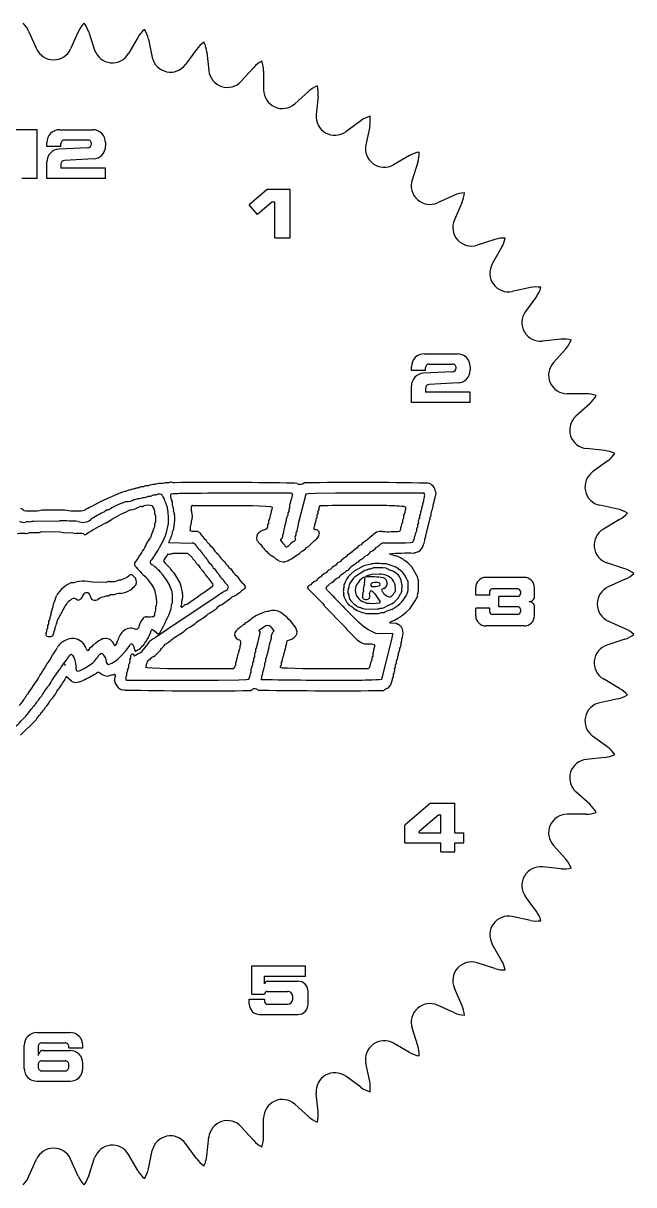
# Model space of a CAD drawing. Extents: x -4.93 to 4.93, y -4.93 to 4.93.
# Drawn here: x -0.26 to 4.93, y -4.93 to 4.93 of the extents above; entities that cross this region are included whole.
import ezdxf

# ---------------------------------------------------------------- set-up
doc = ezdxf.new("R2010")
doc.units = 0
doc.linetypes.add('SOLID', pattern=[0])
for name, color, linetype in [('1', 1, 'SOLID'), ('3', 1, 'SOLID'), ('4', 1, 'SOLID')]:
    doc.layers.add(name, color=color, linetype=linetype)

msp = doc.modelspace()

# ---------------------------------------------------------------- linework, layer by layer
at = {"layer": '1', "color": 0, "linetype": 'SOLID'}
for p, q in [((0.992543, 1.03798), (0.996711, 1.038258)), ((2.113895, 1.020611), (2.129735, 1.027281)), ((0.403242, 0.87346), (0.570264, 0.947938)), ((0.570264, 0.947938), (0.605975, 0.958777)), ((0.605975, 0.958777), (0.617091, 0.958916)), ((0.617091, 0.958916), (0.623205, 0.960306)), ((0.999907, 0.932515), (0.992403, 0.929875)), ((2.03094, 0.928902), (2.0308, 0.934043)), ((2.142102, 0.932515), (2.077906, 0.680732)), ((2.163223, 0.935572), (2.142102, 0.932515)), ((2.224223, 0.938073), (2.163223, 0.935572)), ((2.395692, 0.941269), (2.224223, 0.938073)), ((3.149374, 0.941269), (2.395692, 0.941269)), ((-0.099629, 0.800093), (0.094766, 0.798564)), ((0.094766, 0.798564), (0.145484, 0.791616)), ((0.317091, 0.824409), (0.403242, 0.87346)), ((0.451598, 0.798286), (0.4327, 0.783001)), ((0.838026, 0.832607), (0.843446, 0.826772)), ((1.181936, 0.835387), (1.691338, 0.835387)), ((1.691338, 0.835387), (1.80389, 0.830523)), ((1.80389, 0.830523), (1.843492, 0.826632)), ((1.843492, 0.826632), (1.856692, 0.821769)), ((1.854608, 0.803149), (1.848077, 0.788142)), ((1.856692, 0.821769), (1.854608, 0.803149)), ((2.97999, 0.826632), (2.994579, 0.821769)), ((0.046827, 0.703103), (-0.167855, 0.701575)), ((0.053914, 0.704909), (0.046827, 0.703103)), ((0.44604, 0.690042), (0.497174, 0.719083)), ((1.020194, 0.784529), (1.027698, 0.763131)), ((1.847938, 0.777582), (1.846548, 0.770078)), ((1.848077, 0.788142), (1.847938, 0.777582)), ((-0.201065, 0.606114), (-0.122001, 0.607503)), ((-0.122001, 0.607503), (-0.101019, 0.614729)), ((-0.101019, 0.614729), (0.052941, 0.613339)), ((0.052941, 0.613339), (0.069755, 0.61056)), ((0.069755, 0.61056), (0.082122, 0.606114)), ((0.082122, 0.606114), (0.164382, 0.604585)), ((0.164382, 0.604585), (0.175637, 0.601667)), ((0.175637, 0.601667), (0.188004, 0.597221)), ((0.960305, 0.608059), (0.974756, 0.668365)), ((1.164289, 0.619314), (1.160259, 0.627652)), ((1.175405, 0.614868), (1.164289, 0.619314)), ((1.216118, 0.614868), (1.175405, 0.614868)), ((2.068457, 0.627652), (2.066234, 0.617925)), ((2.068596, 0.638212), (2.068457, 0.627652)), ((2.076516, 0.657943), (2.068596, 0.638212)), ((2.077906, 0.680732), (2.076516, 0.657943)), ((2.253403, 0.579574), (2.25785, 0.594858)), ((2.25785, 0.594858), (2.258406, 0.599166)), ((0.980037, 0.525799), (0.976563, 0.522325)), ((0.976563, 0.522325), (1.178184, 0.515238)), ((1.759147, 0.507179), (1.774154, 0.483279)), ((2.165863, 0.489393), (2.217553, 0.539555)), ((2.217553, 0.539555), (2.233811, 0.54956)), ((2.233811, 0.54956), (2.245483, 0.564428)), ((2.245483, 0.564428), (2.253403, 0.579574)), ((2.802268, 0.517878), (2.9893, 0.517878)), ((2.9893, 0.517878), (3.032514, 0.522047)), ((3.032514, 0.522047), (3.048632, 0.525243)), ((3.048632, 0.525243), (3.055441, 0.529412)), ((1.169986, 0.404493), (1.1415, 0.427837)), ((2.150022, 0.480083), (2.165863, 0.489393)), ((2.624409, 0.316952), (2.553959, 0.279018)), ((2.671236, 0.295137), (2.678878, 0.297221)), ((2.678878, 0.297221), (2.680962, 0.29736)), ((2.708475, 0.304863), (2.716673, 0.306253)), ((3.041823, 0.317369), (3.089207, 0.234136)), ((1.021306, 0.265123), (1.071468, 0.179389)), ((2.508522, 0.237332), (2.503519, 0.23094)), ((2.527419, 0.25623), (2.508522, 0.237332)), ((2.553959, 0.279018), (2.527419, 0.25623)), ((2.564241, 0.23497), (2.644417, 0.286105)), ((2.625103, 0.218295), (2.621491, 0.218018)), ((2.645946, 0.221769), (2.64414, 0.225799)), ((2.644417, 0.286105), (2.662481, 0.290829)), ((2.662481, 0.290829), (2.671236, 0.295137)), ((2.685687, 0.244836), (2.681379, 0.244419)), ((2.703056, 0.251089), (2.685687, 0.244836)), ((2.769614, 0.253312), (2.703056, 0.251089)), ((2.889253, 0.194534), (2.87897, 0.208291)), ((3.089207, 0.234136), (3.092958, 0.216767)), ((3.092958, 0.216767), (3.100462, 0.198564)), ((0.33057, 0.184252), (0.289718, 0.1912)), ((0.443816, 0.182724), (0.33057, 0.184252)), ((1.071468, 0.179389), (1.078416, 0.162575)), ((1.267253, 0.092126), (1.346456, 0.147291)), ((1.346456, 0.147291), (1.355071, 0.160769)), ((1.355071, 0.160769), (1.353682, 0.172302)), ((2.15572, 0.137008), (2.286891, 0.004169)), ((2.32288, 0.121167), (2.315376, 0.131589)), ((2.705696, 0.109078), (2.694024, 0.110607)), ((2.903982, 0.165216), (2.889253, 0.194534)), ((2.906344, 0.119222), (2.903982, 0.165216)), ((2.95734, 0.106438), (2.948447, 0.084345)), ((2.959286, 0.165076), (2.95734, 0.106438)), ((0.108384, -0.004724), (0.116304, 0.009032)), ((0.306531, 0.073784), (0.320704, 0.042103)), ((0.320704, 0.042103), (0.332515, 0.0346)), ((0.868874, 0.076285), (0.868874, 0.06767)), ((0.868874, 0.06767), (0.868874, 0.064058)), ((1.399536, 0.072117), (1.038953, -0.169384)), ((1.128856, -0.003196), (1.230291, 0.065447)), ((1.230291, 0.065447), (1.25044, 0.083233)), ((1.25044, 0.083233), (1.267253, 0.092126)), ((1.402454, 0.073784), (1.399536, 0.072117)), ((1.427605, -0.006531), (1.498332, 0.043076)), ((2.286891, 0.004169), (2.299675, -0.011394)), ((2.628577, 0.045994), (2.624409, 0.054331)), ((2.683046, 0.048078), (2.673181, 0.041964)), ((0.030987, -0.141732), (0.09685, -0.019592)), ((0.09685, -0.019592), (0.108384, -0.004724)), ((1.081751, -0.021677), (1.086475, -0.027374)), ((1.086475, -0.027374), (1.092589, -0.027096)), ((1.777628, -0.076285), (1.742334, -0.088791)), ((2.299675, -0.011394), (2.303427, -0.019592)), ((2.303427, -0.019592), (2.469337, -0.187031)), ((2.642055, -0.045021), (2.629411, -0.042242)), ((2.754608, -0.046549), (2.642055, -0.045021)), ((2.668735, -0.081843), (2.761833, -0.080454)), ((2.761833, -0.080454), (2.78615, -0.073228)), ((2.78615, -0.073228), (2.802268, -0.073089)), ((2.799628, -0.035572), (2.79004, -0.037656)), ((2.842287, -0.011672), (2.799628, -0.035572)), ((2.802268, -0.073089), (2.810466, -0.0717)), ((0.01334, -0.200509), (0.014729, -0.192867)), ((0.014729, -0.192867), (0.015563, -0.190782)), ((1.748865, -0.220519), (1.804724, -0.183279)), ((1.804724, -0.183279), (1.817091, -0.178832)), ((1.817091, -0.178832), (1.828207, -0.182029)), ((2.057341, -0.202732), (2.036359, -0.170634)), ((2.469337, -0.187031), (2.484899, -0.205373)), ((2.632745, -0.18981), (2.595228, -0.156183)), ((2.67068, -0.215933), (2.632745, -0.18981)), ((2.857433, -0.153126), (2.853681, -0.156461)), ((2.853681, -0.156461), (2.860907, -0.159101)), ((2.860907, -0.159101), (2.911763, -0.163687)), ((2.911763, -0.163687), (2.926493, -0.170773)), ((-0.015146, -0.274432), (-0.005836, -0.26943)), ((-0.005836, -0.26943), (0.01334, -0.209263)), ((0.01334, -0.209263), (0.01334, -0.200509)), ((0.424363, -0.294442), (0.41672, -0.29597)), ((0.84956, -0.220936), (0.889301, -0.251922)), ((0.889301, -0.251922), (0.895553, -0.251366)), ((0.895553, -0.251366), (0.901389, -0.244696)), ((1.873089, -0.228717), (1.859332, -0.241639)), ((1.873089, -0.227049), (1.873089, -0.228717)), ((2.484899, -0.205373), (2.488651, -0.213571)), ((2.488651, -0.213571), (2.582444, -0.307503)), ((2.737794, -0.249421), (2.67068, -0.215933)), ((2.886891, -0.253867), (2.737794, -0.249421)), ((2.798378, -0.605836), (2.87772, -0.288189)), ((2.87772, -0.288189), (2.883417, -0.257341)), ((2.883417, -0.257341), (2.886891, -0.253867)), ((0.522464, -0.352246), (0.520519, -0.352663)), ((0.61334, -0.398934), (0.620982, -0.385595)), ((0.939323, -0.355164), (0.948911, -0.341269)), ((2.582444, -0.307503), (2.613848, -0.32793)), ((2.613848, -0.32793), (2.629411, -0.335294)), ((2.629411, -0.335294), (2.642611, -0.337656)), ((2.642611, -0.337656), (2.701249, -0.337656)), ((2.701249, -0.337656), (2.720842, -0.342658)), ((2.720842, -0.342658), (2.727651, -0.34641)), ((2.727651, -0.34641), (2.730013, -0.351412)), ((0.293052, -0.396155), (0.291107, -0.39685)), ((0.569152, -0.445901), (0.61334, -0.398934)), ((0.689486, -0.441315), (0.687401, -0.441593)), ((0.693515, -0.401297), (0.697267, -0.403937)), ((0.096156, -0.509402), (0.092682, -0.511486)), ((0.092682, -0.511486), (0.097129, -0.521074)), ((0.099352, -0.512737), (0.096156, -0.509402)), ((0.097129, -0.521074), (0.099352, -0.512737)), ((0.782862, -0.539555), (0.789532, -0.518017)), ((0.797035, -0.543168), (0.782862, -0.539555)), ((0.789532, -0.518017), (0.790921, -0.501621)), ((0.8415, -0.545808), (0.797035, -0.543168)), ((0.968087, -0.549421), (0.8415, -0.545808)), ((1.52779, -0.549421), (0.968087, -0.549421)), ((1.92728, -0.540111), (1.92867, -0.528439)), ((1.942287, -0.543446), (1.92728, -0.540111)), ((1.987308, -0.545947), (1.942287, -0.543446)), ((2.114728, -0.549421), (1.987308, -0.545947)), ((2.674431, -0.549421), (2.114728, -0.549421)), ((0.109078, -0.617508), (0.106299, -0.61723)), ((0.152015, -0.654608), (0.109078, -0.617508)), ((0.267763, -0.63974), (0.264428, -0.64113)), ((0.523298, -0.599861), (0.518712, -0.597221)), ((0.524687, -0.611672), (0.523298, -0.599861)), ((0.617091, -0.64641), (1.397174, -0.64641)), ((1.397174, -0.64641), (1.574617, -0.643214)), ((1.574617, -0.643214), (1.637702, -0.640713)), ((1.637702, -0.640713), (1.659518, -0.637517)), ((1.659518, -0.637517), (1.669383, -0.605836)), ((2.767114, -0.640713), (2.788512, -0.637517)), ((2.788512, -0.637517), (2.798378, -0.605836)), ((0.604724, -0.730477), (0.579713, -0.728253)), ((-0.151876, -0.985317), (-0.28138, -1.113293)), ((-0.142427, -0.968503), (-0.151876, -0.985317))]:
    msp.add_line(p, q, dxfattribs=at)
for centre, radius, start, end in [((0.722849, 0.931613), 0.054696, 85.644784, 122.088935), ((0.761754, 0.927337), 0.068313, 87.795665, 120.577578), ((0.802577, 0.911299), 0.09255, 88.096849, 114.374646), ((0.851977, 0.908499), 0.105962, 85.140033, 115.925235), ((0.911564, 0.890161), 0.133856, 82.377863, 112.21591), ((0.96022, 0.95875), 0.071145, 83.988982, 115.742787), ((0.962324, 1.085922), 0.056671, 275.41268, 302.223751), ((1.037297, 1.123148), 0.094094, 244.447662, 264.399638), ((1.413552, -35.113651), 36.14521, 89.102792, 90.61099), ((1.990978, 0.318204), 0.709031, 83.613554, 90.925418), ((2.094011, 1.06413), 0.047847, 239.665901, 294.555388), ((2.59733, -24.00482), 25.036468, 88.685338, 91.07015), ((3.179664, 0.981673), 0.044102, 37.733004, 100.343771), ((3.188698, 0.959836), 0.055244, 5.106922, 62.106828), ((0.647425, 0.925831), 0.042132, 83.238645, 125.089983), ((0.692704, 0.89382), 0.084139, 89.258582, 118.632777), ((0.685356, 0.950192), 0.063322, 267.323239, 300.854697), ((0.718929, 1.004825), 0.108999, 269.423085, 293.126967), ((0.763824, 0.977625), 0.073069, 268.36692, 299.508904), ((0.79838, 1.092176), 0.178148, 270.461301, 280.394784), ((0.856369, 0.877662), 0.047029, 78.58343, 123.338091), ((0.900174, 0.862096), 0.070657, 85.290867, 119.223066), ((0.907643, 0.915566), 0.01703, 25.090259, 95.621149), ((0.532493, 0.695891), 0.451696, 16.990553, 30.153759), ((1.086471, 0.921688), 0.094423, 175.026015, 213.60359), ((1.126245, -0.496407), 1.434496, 89.157533, 95.052652), ((1.663519, -37.862482), 38.80385, 89.475328, 90.7622), ((2.075089, 0.868662), 0.05997, 148.183799, 173.410238), ((2.013478, 0.91309), 0.027186, 50.418636, 78.601892), ((2.065297, 0.905607), 0.041509, 145.86148, 187.376773), ((3.26002, 0.871863), 0.116207, 157.615266, 179.62414), ((3.114393, 0.924046), 0.038991, 348.269133, 386.213894), ((3.185435, 0.906879), 0.056407, -32.733916, 4.873953), ((3.201389, 0.939833), 0.049123, -34.979632, 30.482424), ((-0.322962, 0.712414), 0.107353, 48.764576, 66.404124), ((-0.185551, 1.833712), 1.042699, 266.335167, 273.417728), ((-0.128303, 0.851704), 0.059042, 274.773155, 299.055362), ((0.188678, 1.30401), 0.514211, 265.181493, 278.439994), ((0.379004, 0.648768), 0.186234, 109.41738, 128.076975), ((0.438654, 0.902692), 0.105205, 277.067433, 292.125087), ((0.7551, 0.380397), 0.507067, 105.385939, 123.088188), ((1.163544, -0.393296), 1.296702, 113.182658, 120.923704), ((0.618313, 0.994335), 0.125064, 271.031622, 300.825355), ((0.593021, 1.101507), 0.308702, 281.218696, 296.153051), ((0.744423, 0.778151), 0.048734, 84.167748, 108.340946), ((0.743739, 0.865575), 0.039348, 278.235324, 304.54148), ((0.801087, 0.709769), 0.128273, 73.263201, 105.852093), ((0.745509, 0.765912), 0.115307, -0.150664, 31.857607), ((1.030688, 0.826445), 0.06623, 178.754947, 207.306104), ((0.27096, 0.716165), 0.705418, 356.114616, 366.503457), ((0.878022, 0.841392), 0.132799, -1.931895, 12.188466), ((0.927502, 0.794855), 0.093266, -6.356493, 26.805772), ((1.209366, 0.811995), 0.041632, 149.217548, 196.41351), ((1.037348, 0.748318), 0.141918, 349.598533, 381.456739), ((1.180672, 0.822724), 0.012725, 84.301873, 123.772809), ((2.043087, 0.790326), 0.045599, 147.713936, 185.896835), ((1.923897, 0.837671), 0.083854, 344.088319, 364.805871), ((1.970386, 0.870858), 0.045373, 324.787926, 365.926651), ((2.302474, 0.772192), 0.057976, 147.563563, 184.152186), ((2.287344, 0.809281), 0.034329, 137.196114, 190.054276), ((2.600392, -11.724381), 12.561543, 89.03669, 91.542942), ((2.806554, -0.885608), 1.721002, 84.216141, 89.832724), ((2.9227, 0.786364), 0.063798, -31.544261, 3.471247), ((2.941956, 0.818609), 0.052718, -32.57409, 3.436099), ((3.171102, 0.774019), 0.053161, 146.59399, 184.551384), ((3.191684, 0.806998), 0.065066, 149.266643, 183.268893), ((3.187157, 0.844646), 0.051588, 147.155077, 184.888713), ((3.331921, 0.749908), 0.126465, 160.276099, 181.690255), ((3.148054, 0.83404), 0.076941, -32.597805, 6.18824), ((3.172464, 0.873131), 0.060507, -30.596151, 3.075808), ((-0.251896, 0.76431), 0.070994, 238.469734, 279.783099), ((-0.221265, 0.646563), 0.051253, 68.802251, 111.24003), ((-0.168916, 0.618907), 0.082674, 89.26491, 114.144103), ((0.078755, -1.316039), 2.021101, 86.313442, 90.704225), ((0.249461, 0.804972), 0.111785, 248.619203, 305.72342), ((0.634742, 0.300908), 0.522719, 112.738235, 127.749389), ((0.76989, 0.723916), 0.100038, -25.398214, 24.64525), ((0.579516, 0.723877), 0.449897, -8.230395, 5.005468), ((1.234426, 0.689549), 0.066363, 150.034643, 187.271971), ((1.764777, 0.70526), 0.065749, -30.551318, 3.086609), ((1.770903, 0.74363), 0.068968, 329.667512, 347.945109), ((1.900663, 0.73797), 0.062923, 149.317935, 187.988017), ((1.922171, 0.69042), 0.050245, 326.282426, 365.757825), ((1.937438, 0.720895), 0.043043, 323.778287, 366.294262), ((2.050758, 0.716738), 0.071093, 150.122084, 172.828566), ((2.042109, 0.756372), 0.053162, 146.594141, 184.551643), ((2.276558, 0.666382), 0.058465, 147.95149, 184.188523), ((2.284294, 0.701738), 0.057455, 147.39162, 184.324048), ((2.294213, 0.736968), 0.058474, 147.954168, 184.185818), ((2.91551, 0.711549), 0.052709, -33.575316, 4.720906), ((2.911336, 0.74934), 0.065836, -30.539432, 3.175642), ((3.173532, 0.695847), 0.074247, 150.24056, 186.531442), ((3.174824, 0.736344), 0.065848, 149.463585, 183.172491), ((3.063756, 0.746225), 0.137095, 335.551966, 347.215071), ((3.240697, 0.720599), 0.043502, 143.984377, 186.218698), ((-0.268527, 0.392622), 0.206719, 81.787837, 101.574796), ((-0.254835, 0.750124), 0.15372, 275.913059, 290.474732), ((0.215874, 0.405159), 0.194073, 78.207821, 98.25654), ((0.268168, 0.607857), 0.017928, 225.195845, 309.509674), ((1.35473, -1.077684), 1.987604, 117.205217, 122.747023), ((1.388089, 0.395878), 0.589479, 155.903712, 163.596756), ((0.795813, 0.672491), 0.065006, -33.571027, 7.529653), ((0.041559, 0.954859), 0.982021, 326.157953, 339.319929), ((0.925526, 0.612998), 0.084672, 328.813766, 359.196916), ((0.959224, 0.64343), 0.059977, 328.184323, 353.407785), ((1.048984, 0.640922), 0.030495, 142.533235, 188.252509), ((1.258332, 0.639766), 0.098818, 155.242308, 187.041438), ((1.218203, 0.578056), 0.036871, 52.644851, 93.240528), ((1.435472, 0.717677), 0.223952, 209.509868, 231.531392), ((1.789355, 0.560547), 0.064302, 136.091656, 196.195743), ((1.849591, 0.459631), 0.180357, 102.905679, 126.216934), ((1.77535, 0.666919), 0.04631, -42.836042, 6.098408), ((1.902815, 0.613752), 0.05262, 327.411074, 365.307846), ((1.894301, 0.65359), 0.070234, 330.137877, 367.312363), ((2.110479, 0.589625), 0.052521, 147.396548, 185.212665), ((2.239264, 0.644214), 0.027604, 139.581681, 196.733381), ((2.225659, 0.652483), 0.020678, 231.650309, 272.183093), ((2.223532, 0.597001), 0.034941, 3.552036, 85.215561), ((3.471287, -0.378262), 1.225843, 126.340126, 131.578837), ((2.783465, 0.497411), 0.118233, 83.432379, 109.04691), ((2.843329, 1.913791), 1.29975, 267.956753, 274.350148), ((2.918076, 0.640192), 0.032717, -43.224022, 8.979295), ((2.893683, 0.678755), 0.065843, -30.538587, 3.17299), ((3.039507, 0.588503), 0.034752, 323.357848, 367.98291), ((3.207564, 0.563013), 0.137038, 155.550609, 167.218522), ((3.135921, 0.624043), 0.053281, 146.618743, 184.641269), ((3.147241, 0.657733), 0.055982, 147.997198, 184.482139), ((3.107195, 0.618844), 0.064524, -31.353838, 3.381246), ((3.128544, 0.651111), 0.051618, -33.462398, 5.278414), ((3.132223, 0.686002), 0.056443, -32.278891, 3.538727), ((0.632933, 0.556211), 0.162822, 319.122192, 344.107744), ((0.292162, 0.872078), 0.61425, 324.068533, 329.71853), ((0.879316, 0.592825), 0.120985, 326.357548, 348.716182), ((1.183261, 0.485685), 0.029986, 20.247672, 99.747803), ((1.316945, 0.549435), 0.118278, 206.823647, 232.037464), ((1.445287, 0.618929), 0.167651, 207.185309, 234.171916), ((1.842345, 0.612998), 0.134608, 211.526478, 231.824663), ((1.938274, 0.544159), 0.009506, 118.949336, 214.889431), ((2.014201, 0.584095), 0.09523, 208.454877, 234.442118), ((1.918741, 0.577813), 0.029408, 300.512833, 374.970828), ((2.01603, 0.531948), 0.062561, 203.87824, 229.283139), ((1.969521, 0.525522), 0.041386, 277.913748, 313.231082), ((2.100719, 0.41124), 0.132875, 117.339932, 140.718149), ((2.026429, 0.556784), 0.030542, 295.740569, 344.16143), ((2.080977, 0.565095), 0.030173, 139.090273, 213.483853), ((2.670249, 0.386167), 0.129859, 116.151492, 141.255808), ((2.750318, 0.377839), 0.185609, 119.91326, 137.709929), ((2.692348, 0.582736), 0.113595, 295.354045, 319.330861), ((2.809837, 0.462901), 0.055496, 97.838679, 124.370669), ((2.951936, 0.582701), 0.116417, 332.758156, 352.627459), ((3.039808, 0.531075), 0.10687, 303.144221, 345.468892), ((3.083727, 0.542759), 0.070896, -32.889483, 6.973502), ((3.106017, 0.580935), 0.056445, -31.59109, 4.405089), ((-0.074787, 0.925183), 0.957293, 323.196127, 330.215112), ((0.907814, 0.343137), 0.082246, 127.978774, 157.599785), ((1.13978, 0.268101), 0.22742, 139.883859, 154.695216), ((0.974301, 0.416953), 0.008749, 112.129494, 195.351477), ((0.990944, 0.469591), 0.048794, 245.880352, 266.490431), ((1.024888, 0.337596), 0.091113, 96.548091, 113.911371), ((1.075821, -0.566851), 0.996855, 86.222245, 93.526924), ((1.285922, 0.463598), 0.130133, 207.012614, 228.679597), ((1.367681, 0.521314), 0.139617, 207.806839, 229.559991), ((1.407786, 0.481012), 0.146371, 206.783759, 226.704671), ((1.5115, 0.570469), 0.186175, 208.022226, 233.244403), ((1.573688, 0.516354), 0.197913, 208.701829, 232.43702), ((2.185751, 0.840688), 0.545117, 220.969296, 232.279936), ((1.819131, 0.339142), 0.077757, 39.415686, 64.793866), ((1.868691, 0.653356), 0.309854, 288.312749, 310.683896), ((2.013982, 0.530976), 0.126059, 296.729618, 316.866256), ((2.039389, 0.573023), 0.14449, 297.440258, 319.967271), ((2.56935, 0.244773), 0.176838, 118.117125, 138.609615), ((2.592273, 0.310175), 0.13962, 117.806871, 139.559558), ((2.620619, 0.360671), 0.118606, 115.817073, 142.011705), ((2.501398, 0.541688), 0.200213, 305.478025, 318.148337), ((2.597066, 0.523448), 0.127132, 294.869703, 321.777462), ((2.627369, 0.576751), 0.149178, 297.799007, 319.609041), ((3.007701, -1.486565), 1.917017, 88.336189, 94.670817), ((2.826623, 0.268219), 0.157854, 63.846932, 80.897198), ((2.879604, 0.276771), 0.134171, 59.405731, 82.894598), ((3.13589, 0.274835), 0.170956, 102.722978, 115.103171), ((0.710222, 0.338294), 0.022852, 144.109615, 214.684874), ((1.191778, 0.716697), 0.635253, 218.035102, 230.111269), ((0.855879, 0.346901), 0.036628, 131.156602, 167.630013), ((0.844401, 0.357232), 0.024426, 185.837037, 264.162976), ((0.400564, -0.19985), 0.691845, 41.824776, 50.361867), ((1.281041, 0.62977), 0.436178, 217.323642, 227.659941), ((1.121726, 0.380892), 0.153254, 208.670926, 229.061209), ((1.15799, 0.320105), 0.062118, 22.393371, 47.44545), ((1.13677, 0.243899), 0.127125, 24.868919, 51.778153), ((1.163786, 0.190738), 0.138451, 28.623578, 50.363288), ((1.423987, 0.431722), 0.129873, 206.152895, 231.25437), ((1.449469, 0.382081), 0.118602, 205.816426, 232.011906), ((1.628171, 0.456196), 0.200072, 208.910697, 232.35514), ((1.670339, 0.385258), 0.186196, 208.023564, 233.242955), ((1.828128, 0.282235), 0.117914, 48.023063, 64.332691), ((1.957919, 0.482653), 0.123726, 245.694445, 273.767188), ((2.484545, 0.169852), 0.182278, 118.426082, 138.300631), ((2.482022, 0.266004), 0.105889, 115.352005, 142.712524), ((2.637998, 0.177747), 0.174785, 118.271928, 141.163044), ((2.626927, 0.270103), 0.094526, 113.8552, 139.349601), ((2.644312, 0.313752), 0.070178, 112.372871, 142.417408), ((2.678999, 0.231199), 0.101655, 93.594642, 122.480643), ((2.749461, 0.085506), 0.258816, 81.601841, 107.269839), ((2.684824, 0.337391), 0.040216, 264.489295, 306.0218), ((2.758977, -0.166462), 0.474604, 81.827206, 95.113847), ((2.79949, 0.188007), 0.154026, 66.556888, 94.553871), ((2.928549, 0.491389), 0.213985, 241.500654, 254.837319), ((2.8138, 0.129093), 0.205661, 21.188737, 76.798536), ((2.766194, 0.068033), 0.371672, 42.132626, 60.733974), ((0.561298, 0.14458), 0.057892, 85.79889, 121.951173), ((0.461768, 0.497924), 0.313293, 289.34325, 305.985699), ((0.658497, 0.2254), 0.022837, 48.911155, 123.613105), ((0.626412, 0.179519), 0.078731, 5.576681, 53.261493), ((0.694301, 0.127693), 0.135774, 27.291961, 48.430423), ((1.035743, 0.319208), 0.132813, 205.749412, 229.171944), ((0.635799, -0.013585), 0.389874, 16.987924, 36.571698), ((-0.125109, -0.950477), 1.856732, 37.207763, 40.568581), ((1.478928, 0.337991), 0.113739, 205.734245, 228.221561), ((1.52796, 0.31418), 0.138923, 206.049322, 230.553455), ((1.560698, 0.266668), 0.13496, 206.285674, 231.785485), ((1.744574, 0.338971), 0.212262, 208.994544, 231.92145), ((2.295604, 0.071106), 0.142642, 117.292298, 140.11503), ((2.336446, 0.107322), 0.139597, 117.805313, 139.561607), ((2.361818, 0.162778), 0.113206, 114.297014, 143.066655), ((2.38788, 0.204538), 0.095127, 114.489161, 139.785788), ((2.476966, 0.106872), 0.129859, 116.151537, 141.255935), ((2.55573, 0.101276), 0.182808, 119.045966, 138.068408), ((2.560571, 0.173083), 0.128476, 117.196351, 136.761902), ((2.737974, 0.067665), 0.285706, 145.146533, 161.187735), ((2.720977, 0.065723), 0.230674, 132.80194, 151.50421), ((2.704431, 0.101537), 0.142992, 125.452912, 173.232309), ((2.644629, 0.196657), 0.029146, 90.96183, 132.062695), ((2.77406, 0.182799), 0.133909, 163.080892, 186.766387), ((2.736288, 0.069038), 0.183775, 107.384371, 117.963306), ((2.663332, -0.806842), 1.038283, 82.286769, 90.729385), ((2.775232, 0.111633), 0.14179, 42.976486, 92.2706), ((2.787653, 0.176311), 0.048144, -66.134037, 71.806031), ((2.768674, 0.074632), 0.234499, 46.635818, 63.69857), ((2.833366, 0.164003), 0.125924, 0.486176, 40.099699), ((2.970119, 0.179287), 0.042879, 349.116049, 394.262933), ((2.655342, 0.15931), 0.446847, -8.268972, 5.039756), ((0.248039, -0.060317), 0.259516, 110.958827, 149.671585), ((0.162501, 0.253061), 0.071405, 264.140043, 295.661213), ((0.252926, -0.247201), 0.439942, 85.20286, 97.773205), ((0.484466, 0.092011), 0.099404, 96.464251, 114.137621), ((0.492591, 0.376656), 0.186874, 264.066824, 281.754811), ((0.504487, 0.38686), 0.305965, 282.334639, 299.413237), ((0.533789, 0.291907), 0.209925, 305.183589, 321.145861), ((0.643907, 0.189588), 0.060912, 331.166886, 357.724365), ((0.670572, 0.051844), 0.199802, 7.026694, 43.725911), ((0.590573, 0.055151), 0.420521, 354.788302, 366.166786), ((0.994613, 0.117711), 0.095056, -4.370192, 28.162487), ((1.125162, 0.112314), 0.035817, 182.954198, 215.663711), ((1.687092, -0.301135), 0.470726, 117.962326, 127.205658), ((1.456702, 0.141189), 0.028259, -69.988423, 43.467775), ((1.358295, 0.3757), 0.355158, 299.762741, 313.605086), ((1.590436, 0.162026), 0.045345, 286.403465, 335.167693), ((1.82513, 0.283028), 0.238895, 207.725631, 215.88922), ((2.198709, 0.116735), 0.04753, 105.321251, 154.752187), ((2.34119, 0.131479), 0.025814, 117.496145, 179.756113), ((7.162813, 4.60141), 6.595266, 222.789914, 226.167289), ((2.469942, 0.009806), 0.201715, 117.858688, 134.216509), ((2.50162, 0.106541), 0.039512, 158.92226, 202.700368), ((2.655321, 0.126808), 0.190666, 170.036863, 181.820698), ((2.558353, 0.108375), 0.058597, 147.744321, 210.959176), ((2.565865, 0.144023), 0.057233, 146.30241, 184.38373), ((2.674798, 0.120772), 0.112388, 181.215464, 225.527065), ((2.722492, 0.066444), 0.098829, 155.24463, 187.040209), ((2.73152, 0.124099), 0.100106, 154.610761, 189.354577), ((2.703445, 0.094727), 0.018464, 120.68096, 197.391477), ((2.708878, 0.163366), 0.014813, 162.91859, 245.089051), ((2.726577, 0.141834), 0.041047, 107.793492, 140.907817), ((2.726098, 0.237522), 0.090679, 255.006779, 295.424652), ((2.663315, 0.037555), 0.083136, 36.006124, 59.351229), ((2.738952, 0.051029), 0.132257, 77.644423, 100.860136), ((2.76027, 0.168456), 0.013682, 290.353664, 419.31411), ((2.810473, 0.10804), 0.024472, 97.84666, 159.572617), ((2.878704, 0.156356), 0.099463, 203.571247, 257.651466), ((2.872574, 0.120463), 0.033793, 303.444295, 357.892716), ((2.84862, 0.14415), 0.165826, 331.665845, 369.384646), ((-0.420906, 0.076476), 0.427798, 338.839309, 349.702079), ((-0.708242, 0.280168), 0.761643, 338.417149, 344.038896), ((0.235583, -0.092962), 0.156941, 116.12953, 139.466548), ((0.168884, 0.001169), 0.046833, 42.473678, 92.960043), ((0.202647, 0.076866), 0.04408, 271.014584, 336.365021), ((0.283829, 0.055396), 0.040976, 117.600192, 174.68146), ((0.281125, 0.045988), 0.048533, 68.529812, 109.599394), ((0.279719, 0.072353), 0.02685, 3.05543, 44.44371), ((0.34928, 0.094815), 0.062506, 254.442032, 301.546387), ((0.441189, -0.034058), 0.096029, 96.15445, 128.064695), ((0.453271, 0.029083), 0.039322, 82.700521, 124.685868), ((0.452633, 0.107026), 0.039344, 278.234204, 304.543474), ((0.507998, -0.069841), 0.148193, 87.683452, 102.888802), ((0.564891, -0.048837), 0.136884, 87.925063, 111.831036), ((0.925977, 0.065446), 0.05712, 181.393104, 208.001482), ((0.780288, 0.016429), 0.097808, -24.888243, 13.11911), ((1.048919, -0.009583), 0.047638, 146.150219, 173.641987), ((0.994224, 0.017525), 0.095904, -24.12714, 6.39525), ((1.00105, 0.069296), 0.097557, -24.90906, 13.114234), ((1.581715, -0.04208), 0.119181, 113.286846, 134.397523), ((2.543812, 0.08302), 0.079077, 173.995572, 194.497816), ((2.623071, 0.111666), 0.163175, 197.270111, 232.099387), ((2.586723, 0.076398), 0.07864, 178.665144, 209.864474), ((2.73808, 0.211741), 0.280455, 218.477688, 238.117033), ((2.739443, 0.240471), 0.246002, 234.349009, 250.572166), ((2.655681, 0.097144), 0.057889, 242.08233, 287.596016), ((2.709599, 0.383953), 0.379058, 262.118099, 279.024849), ((2.617601, 0.073159), 0.070087, -20.968479, 13.237374), ((3.680776, 0.689188), 1.125261, 212.388793, 216.516751), ((2.766805, 0.01896), 0.009639, 283.525032, 363.768369), ((2.782633, 0.16098), 0.182667, 289.060808, 335.19473), ((2.83673, 0.114104), 0.058683, 290.657416, 338.151147), ((2.728728, 0.220123), 0.394816, 289.025291, 336.782011), ((2.706301, 0.254047), 0.344491, 299.098109, 326.80623), ((3.130814, 0.072673), 0.040092, 146.082392, 191.799235), ((-0.070247, -0.082117), 0.048472, -34.191071, 4.928633), ((0.825902, -0.081854), 0.034828, -42.681843, 9.432798), ((0.77823, -0.035727), 0.091446, -26.231468, 6.904898), ((-0.830872, 0.734173), 1.989702, 330.530011, 336.081271), ((0.835607, -0.006653), 0.165984, 336.615136, 360.811083), ((1.185899, -0.129222), 0.138335, 114.353134, 132.417328), ((1.064174, 0.174468), 0.358425, 296.092088, 313.773245), ((0.299833, 1.5601), 1.93105, 301.61599, 304.020035), ((1.484867, -0.136619), 0.142134, 113.758293, 137.412724), ((1.916204, -0.442092), 0.393767, 116.203183, 131.676932), ((1.819546, -0.13969), 0.076008, 84.300339, 123.470091), ((1.872172, -0.165747), 0.111233, 57.45855, 113.906576), ((1.531477, -0.600153), 0.662866, 40.388852, 52.82609), ((2.491268, -0.089673), 0.079149, 40.027849, 66.49588), ((2.708022, 0.204792), 0.289315, 237.335987, 262.195564), ((2.557198, -0.165066), 0.14248, 59.547338, 76.711367), ((2.786906, -0.100201), 0.062623, 87.130681, 121.047553), ((3.009376, -0.487739), 0.461144, 107.093709, 115.552553), ((-0.101488, -0.188054), 0.053161, -33.406007, 4.551393), ((-0.105207, -0.150379), 0.065845, -30.537519, 3.172866), ((-0.093925, -0.113321), 0.063896, -31.529591, 3.557599), ((-0.096969, -0.128447), 0.128643, 331.016321, 354.072564), ((0.922392, -0.249749), 0.206488, 141.387088, 167.036453), ((0.786489, -0.139916), 0.031771, 82.991361, 143.208419), ((0.808013, 0.163834), 0.272788, 266.290843, 279.17412), ((1.77025, -1.381037), 1.415238, 121.113188, 126.266821), ((0.996633, 0.080524), 0.320421, 295.605178, 314.649641), ((1.669263, -0.282542), 0.118896, 115.33441, 137.926146), ((1.69911, -0.244849), 0.106694, 114.788555, 139.163489), ((1.761858, -0.293055), 0.129341, 30.685516, 59.1378), ((2.894179, -0.237418), 0.074065, 4.26197, 64.133093), ((-0.049054, -0.257256), 0.018428, 143.767914, 240.663525), ((-0.097999, -0.223055), 0.041289, -34.369638, 7.980451), ((-0.033737, -0.162782), 0.113188, 257.579466, 279.453867), ((0.163351, -0.420973), 0.12766, 86.104472, 120.376596), ((0.16227, -0.409772), 0.116573, 17.480061, 85.200164), ((0.44294, -0.365419), 0.073368, 27.744181, 104.667444), ((0.788083, -0.396414), 0.259582, 140.7942, 162.593224), ((0.675433, -0.351099), 0.148113, 104.332444, 126.689549), ((0.656632, -0.275637), 0.070347, 64.690122, 104.711516), ((0.697927, -0.183697), 0.030485, 248.403482, 319.669273), ((0.653719, -0.19387), 0.177055, 322.834055, 349.884947), ((1.166626, -0.781231), 0.581426, 119.82082, 127.079409), ((0.840645, -0.232859), 0.014888, 53.216101, 147.97807), ((1.240349, -0.764145), 0.6076, 120.379502, 126.669761), ((0.758168, -0.011646), 0.380834, 300.056658, 313.647679), ((0.682322, 0.325206), 0.699845, 298.945195, 310.314383), ((1.587305, -0.253932), 0.05175, 189.510169, 262.857446), ((1.613015, -0.273491), 0.077534, 114.380609, 171.836659), ((1.802875, -0.296957), 0.061003, 149.608385, 182.205746), ((1.751297, -0.226702), 0.006645, 111.476166, 201.45897), ((1.741335, -0.244069), 0.015406, 27.668931, 75.805082), ((1.821462, -0.262652), 0.071291, 158.837883, 182.768445), ((1.9662, -0.292624), 0.118407, 154.495245, 182.831088), ((1.961728, -0.184488), 0.128439, 282.247951, 318.763163), ((2.01123, -0.236624), 0.057226, 325.361033, 396.316966), ((2.856773, -0.251133), 0.112914, -24.786336, 9.800806), ((-0.304865, -0.206362), 0.37354, 321.815062, 333.894945), ((0.146544, -0.434039), 0.13213, 111.18436, 151.368941), ((0.307519, -0.365646), 0.035257, 194.975062, 242.256647), ((0.464833, -0.508695), 0.205362, 122.323743, 146.769875), ((0.512365, -0.514719), 0.238745, 113.616563, 131.225839), ((0.537356, -0.328279), 0.029633, 185.78302, 235.375395), ((0.497059, -0.317106), 0.043362, 305.865969, 357.816262), ((0.546796, -0.301037), 0.112488, 311.261419, 339.422081), ((0.658407, -0.357217), 0.017795, 31.953701, 110.734421), ((0.648251, -0.374552), 0.03679, 0.560916, 46.649267), ((0.640838, -0.402902), 0.052702, 1.74663, 32.99664), ((0.829664, -0.572952), 0.214697, 118.228406, 128.07315), ((0.54511, -0.168359), 0.282667, 310.347458, 332.052662), ((0.598899, -0.236178), 0.224219, 307.841151, 329.610067), ((0.872125, -0.383559), 0.086736, 130.259508, 156.954902), ((0.182034, 0.289293), 0.99439, 312.253327, 319.602074), ((1.617268, -0.399499), 0.043049, 143.780714, 186.289554), ((1.556768, -0.33115), 0.035358, -20.429499, 47.026296), ((1.6294, -0.369179), 0.047116, 146.962489, 185.949438), ((1.771719, -0.400256), 0.056407, 147.266095, 184.873946), ((1.779023, -0.365848), 0.054893, 147.735124, 184.080729), ((1.796288, -0.332682), 0.063798, 148.455722, 183.471244), ((1.87298, -0.405003), 0.052457, 147.16887, 184.760275), ((1.595717, -0.32949), 0.237888, 348.587137, 354.510806), ((1.788157, -0.327197), 0.050941, -29.453678, 2.615764), ((1.776588, -0.289136), 0.071958, 330.22308, 352.545979), ((2.013834, -0.4003), 0.051617, 146.53745, 185.278184), ((2.034454, -0.367976), 0.063798, 148.455695, 183.471462), ((1.997233, -0.326895), 0.018801, 116.053745, 204.18841), ((2.680365, -0.390631), 0.041294, -34.367124, 7.97772), ((2.66968, -0.353529), 0.06037, -31.308895, 2.009447), ((2.883464, -0.380275), 0.058469, -32.048056, 4.186381), ((2.883982, -0.341754), 0.067183, 329.346329, 348.001827), ((3.031523, -0.348632), 0.082131, 163.892028, 184.950878), ((2.919999, -0.303398), 0.039595, -34.535502, 7.148142), ((-0.406483, -0.243356), 0.440243, 322.43344, 333.863854), ((0.34199, -0.686647), 0.316174, 135.545121, 151.160091), ((0.165454, -0.47863), 0.050949, 107.576193, 164.733904), ((0.132047, -0.472756), 0.046344, 19.853854, 67.115358), ((-0.007141, -0.533927), 0.1983, -5.126074, 22.820668), ((0.160248, -0.301002), 0.261561, 302.260541, 328.312314), ((0.416864, -0.460237), 0.04045, 105.752328, 147.322345), ((0.398708, -0.456724), 0.036137, 24.510561, 78.548487), ((0.392517, -0.477827), 0.053192, -5.281447, 42.732884), ((0.476781, -0.484178), 0.03133, 177.338171, 252.918019), ((0.385215, -0.281781), 0.246512, 289.518468, 318.258685), ((0.576718, -0.480625), 0.072858, -30.117736, 6.889684), ((0.601181, -0.442102), 0.056378, -31.889105, 4.475403), ((0.672185, -0.43928), 0.014881, 72.88947, 173.906691), ((0.708398, -0.416011), 0.033096, 195.863942, 230.622184), ((0.933277, -0.795911), 0.430316, 117.21916, 124.509195), ((0.831693, -0.510099), 0.041644, 109.779971, 168.253555), ((0.886227, -0.530075), 0.090608, 113.104699, 139.235565), ((1.498662, -0.468513), 0.058464, -32.048986, 4.188859), ((1.494597, -0.429758), 0.071271, -28.936933, 0.650719), ((1.514902, -0.397332), 0.059973, 328.184514, 353.409588), ((1.746267, -0.515492), 0.057455, 147.39162, 184.324048), ((1.763956, -0.480914), 0.066186, 150.024986, 183.131442), ((1.774437, -0.439615), 0.068312, 149.601555, 186.920271), ((1.740094, -0.468163), 0.064055, -30.762616, 3.509057), ((1.753077, -0.432628), 0.059963, 328.181236, 353.410544), ((1.855425, -0.43479), 0.043041, 143.776315, 186.294827), ((1.901682, -0.469789), 0.043502, 323.984395, 366.218706), ((0.824865, -0.073077), 1.186677, 340.710982, 342.05613), ((2.010157, -0.435191), 0.056444, 147.72145, 183.538453), ((2.643882, -0.467914), 0.059988, 328.186509, 353.405353), ((2.748597, -0.470115), 0.045367, 144.785858, 185.931584), ((2.85001, -0.442269), 0.138488, 168.196687, 180.697446), ((2.858085, -0.486221), 0.057455, -32.60838, 4.324045), ((2.865821, -0.450866), 0.058465, -32.048523, 4.188766), ((2.840854, -0.406845), 0.092276, 334.483451, 357.232117), ((-1.57481, 0.249476), 1.692024, 323.586103, 330.396222), ((-0.489409, -0.296322), 0.482637, 323.059058, 333.487893), ((0.752267, -1.12773), 0.905198, 142.019813, 151.404967), ((-0.026643, -0.495965), 0.099303, 311.201423, 337.394416), ((0.206607, -0.55453), 0.016496, 169.923386, 305.013476), ((0.027278, -0.123582), 0.482893, 293.01446, 304.366053), ((-0.254438, 0.416233), 1.178038, 296.313349, 301.836605), ((0.380185, -0.602772), 0.022475, 54.060254, 125.999037), ((0.438639, -0.541858), 0.062238, 223.342832, 258.833379), ((0.574823, -0.592549), 0.047512, -33.480047, 5.770407), ((0.561282, -0.553956), 0.069581, -29.077497, 1.21724), ((0.582449, -0.521516), 0.057455, -32.608298, 4.324045), ((1.488661, -0.504274), 0.059744, -49.083753, 4.548638), ((1.534229, -0.54999), 0.146237, 337.549588, 362.183461), ((1.740497, -0.551677), 0.060573, 148.273302, 173.117469), ((1.71917, -0.583147), 0.058475, -32.045351, 4.185445), ((1.729202, -0.547961), 0.057337, -32.630428, 4.238684), ((1.725724, -0.509022), 0.069883, -29.773138, 6.653135), ((1.883369, -0.499657), 0.053671, 327.5709, 364.584624), ((2.6353, -0.504273), 0.059746, -49.083151, 4.547174), ((2.824813, -0.559537), 0.07394, -30.016677, 6.453091), ((2.850101, -0.521614), 0.056556, -31.573986, 4.49305), ((-0.583862, -0.234809), 0.792643, 321.331813, 329.535427), ((0.134204, -0.638163), 0.034883, 143.123308, 177.571596), ((0.18914, -0.594098), 0.070992, 238.469105, 279.783837), ((0.184631, -0.519719), 0.145286, 276.55006, 303.314822), ((0.454133, -0.562038), 0.049295, 236.02595, 303.684417), ((0.479425, -0.468261), 0.134811, 270.870184, 286.943159), ((0.587229, -0.64228), 0.06963, 153.921882, 188.112808), ((0.463117, -0.685021), 0.06425, 5.693058, 30.815925), ((0.621703, -0.630918), 0.106007, 206.759843, 246.664769), ((0.650414, -0.629277), 0.03747, 163.696671, 207.210533), ((1.735946, -0.620892), 0.03347, -35.142106, 11.580325), ((2.420175, 32.882833), 33.529425, 268.877473, 270.188715), ((2.518935, 4.750029), 5.396452, 270.12401, 272.635917), ((2.831104, -0.664286), 0.040205, 308.844861, 355.56902), ((2.806137, -0.632231), 0.073946, -28.391913, 0.318367), ((2.830519, -0.600794), 0.058474, -32.045844, 4.18582), ((-0.133488, -0.843941), 0.119453, 131.829877, 156.661887), ((-0.034267, -0.862235), 0.1059, 131.338831, 154.240411), ((0.201182, -0.930574), 0.339304, 135.909375, 154.167109), ((-0.280851, -0.572456), 0.353003, 315.765099, 333.482921), ((1.267876, 31.976778), 32.71399, 268.838449, 270.717826), ((1.708115, -0.756576), 0.03748, 61.849152, 144.189876), ((1.753033, -0.687217), 0.045391, 233.130493, 281.299756), ((2.407703, 43.653781), 44.39022, 269.166434, 270.515024), ((2.861127, -0.784605), 0.073869, 116.065473, 137.442746), ((2.822199, -0.682145), 0.036679, 280.160611, 338.480816), ((-0.524196, -0.638494), 0.322459, 315.933942, 330.635032), ((-0.047105, -0.967088), 0.158292, 134.046455, 150.450612), ((-0.046278, -0.906784), 0.123098, 132.627087, 154.253662), ((-0.20177, -0.807507), 0.149632, 310.270595, 331.026129), ((-0.264028, -0.698964), 0.26473, 316.857547, 333.106086), ((-0.93761, -0.340352), 0.929731, 310.818741, 320.081253), ((-0.064083, -1.029543), 0.185258, 130.666713, 150.016841), ((-0.242787, -0.850061), 0.155244, 310.275949, 332.528743)]:
    msp.add_arc(centre, radius, start, end, dxfattribs=at)
at = {"layer": '3', "color": 0, "linetype": 'SOLID'}
for p, q in [((-0.140201, 4.02627), (-0.335596, 4.02627)), ((-0.140201, 3.61377), (-0.140201, 4.02627)), ((0.050837, 4.02627), (0.333074, 4.02627)), ((-0.057715, 3.885152), (-0.057715, 3.917718)), ((0.061692, 3.885152), (-0.057715, 3.885152)), ((0.291279, 3.873835), (0.045416, 3.861542)), ((0.061692, 3.885152), (0.061692, 3.906862)), ((0.094258, 3.939428), (0.289653, 3.939428)), ((0.322219, 3.90636), (0.322219, 3.906862)), ((0.441627, 3.917718), (0.441627, 3.886916)), ((-0.057715, 3.61377), (-0.057715, 3.753125)), ((0.338495, 3.778499), (0.092632, 3.766205)), ((0.061693, 3.73368), (0.061693, 3.700612)), ((0.441627, 3.700612), (0.061693, 3.700612)), ((0.441627, 3.61377), (0.441627, 3.700612)), ((-0.140201, 3.61377), (-0.270465, 3.61377)), ((0.441627, 3.61377), (-0.057715, 3.61377)), ((1.813947, 3.520188), (1.661973, 3.389924)), ((2.009341, 3.520188), (1.813947, 3.520188)), ((2.009341, 3.107688), (2.009341, 3.520188)), ((1.732618, 3.307505), (1.661973, 3.389924)), ((1.854103, 3.411635), (1.732618, 3.307505)), ((1.879078, 3.411635), (1.854103, 3.411635)), ((1.879078, 3.107688), (1.879078, 3.411635)), ((1.879078, 3.107688), (2.009341, 3.107688)), ((3.149348, 2.124257), (3.431585, 2.124257)), ((3.040796, 1.983138), (3.040796, 2.015704)), ((3.160204, 1.983138), (3.040796, 1.983138)), ((3.160204, 1.983138), (3.160204, 2.004849)), ((3.192769, 2.037415), (3.388164, 2.037415)), ((3.42073, 2.004347), (3.42073, 2.004849)), ((3.540138, 2.015704), (3.540138, 1.984902)), ((3.38979, 1.971821), (3.143928, 1.959528)), ((3.437006, 1.876485), (3.191143, 1.864192)), ((3.040796, 1.711757), (3.040796, 1.851111)), ((3.160204, 1.831667), (3.160204, 1.798599)), ((3.540138, 1.798599), (3.160204, 1.798599)), ((3.540138, 1.711757), (3.540138, 1.798599)), ((3.540138, 1.711757), (3.040796, 1.711757)), ((3.999329, 0.226324), (3.673671, 0.226324)), ((3.586829, 0.074351), (3.586829, 0.139482)), ((3.706236, 0.074351), (3.706236, 0.106916)), ((3.945052, 0.128627), (3.727947, 0.128627)), ((3.966763, 0.106916), (3.966763, 0.085206)), ((4.086171, 0.063495), (4.086171, 0.139482)), ((3.706236, 0.074351), (3.586829, 0.074351)), ((3.945052, 0.063495), (3.782223, 0.063495)), ((3.782223, -0.023347), (3.782223, 0.063495)), ((3.706236, -0.034202), (3.586829, -0.034202)), ((3.586829, -0.099334), (3.586829, -0.034202)), ((3.706236, -0.066768), (3.706236, -0.034202)), ((3.945052, -0.088478), (3.727947, -0.088478)), ((3.945052, -0.023347), (3.782223, -0.023347)), ((3.966763, -0.045057), (3.966763, -0.066768)), ((4.086171, -0.099334), (4.086171, -0.023347)), ((3.999329, -0.186176), (3.673671, -0.186176)), ((3.203169, -1.691818), (2.986063, -1.876358)), ((3.203169, -1.691818), (3.409419, -1.691818)), ((3.409419, -1.941489), (3.409419, -1.691818)), ((3.272602, -1.789516), (3.105471, -1.931577)), ((3.272602, -1.789516), (3.290011, -1.789516)), ((3.290011, -1.941489), (3.290011, -1.789516)), ((2.986063, -2.028331), (2.986063, -1.876358)), ((3.105471, -1.941489), (3.105471, -1.931577)), ((3.105471, -1.941489), (3.290011, -1.941489)), ((3.409419, -1.941489), (3.485406, -1.941489)), ((3.485406, -2.028331), (3.485406, -1.941489)), ((2.986063, -2.028331), (3.290011, -2.028331)), ((3.290011, -2.104318), (3.290011, -2.028331)), ((3.409419, -2.104318), (3.409419, -2.028331)), ((3.409419, -2.028331), (3.485406, -2.028331)), ((3.290011, -2.104318), (3.409419, -2.104318)), ((1.684708, -3.072196), (2.140629, -3.072196)), ((1.684708, -3.311012), (1.684708, -3.072196)), ((2.140629, -3.159038), (2.140629, -3.072196)), ((1.793261, -3.159038), (2.140629, -3.159038)), ((1.793261, -3.22417), (1.793261, -3.159038)), ((1.814972, -3.202459), (2.075498, -3.202459)), ((1.684708, -3.311012), (1.793261, -3.311012)), ((1.814972, -3.289301), (1.988656, -3.289301)), ((2.032077, -3.354433), (2.032077, -3.332722)), ((2.16234, -3.397854), (2.16234, -3.289301)), ((1.662998, -3.397854), (1.662998, -3.354433)), ((1.662998, -3.354433), (1.793261, -3.354433)), ((1.793261, -3.354433), (1.793261, -3.376143)), ((1.814972, -3.397854), (1.988656, -3.397854)), ((1.74984, -3.484696), (2.075498, -3.484696)), ((-0.141823, -3.638842), (0.140414, -3.638842)), ((-0.098402, -3.725684), (0.096993, -3.725684)), ((-0.250375, -3.94279), (-0.250375, -3.747395)), ((-0.130968, -3.75825), (-0.130968, -3.834237)), ((-0.087547, -3.790816), (0.140414, -3.790816)), ((0.129559, -3.769105), (0.129559, -3.75825)), ((0.129559, -3.769105), (0.248967, -3.769105)), ((0.248967, -3.769105), (0.248967, -3.747395)), ((-0.130968, -3.910224), (-0.130968, -3.931934)), ((-0.098402, -3.877658), (0.096993, -3.877658)), ((0.129559, -3.931934), (0.129559, -3.910224)), ((0.248967, -3.94279), (0.248967, -3.899368)), ((-0.098402, -3.9645), (0.096993, -3.9645)), ((-0.141823, -4.051342), (0.140414, -4.051342))]:
    msp.add_line(p, q, dxfattribs=at)
for centre, radius, start, end in [((0.050837, 3.917718), 0.108553, 90.000002, 180.000005), ((0.333074, 3.917718), 0.108553, 0, 90.000002), ((0.050837, 3.753125), 0.108553, 92.862398, 180.000005), ((0.094258, 3.906862), 0.032566, 90.000003, 180.000005), ((0.289653, 3.906862), 0.032566, 0, 90.000003), ((0.289653, 3.90636), 0.032566, 272.862396, 360.000003), ((0.333074, 3.886916), 0.108553, 272.862396, 359.999996), ((0.094258, 3.73368), 0.032566, 92.862405, 180.000005), ((3.149348, 2.015704), 0.108553, 90.000002, 180.000005), ((3.431585, 2.015704), 0.108553, 0, 90.000002), ((3.192769, 2.004849), 0.032566, 90.000003, 180.000005), ((3.388164, 2.004849), 0.032566, 0, 90.000003), ((3.388164, 2.004347), 0.032566, 272.862396, 360.000003), ((3.431585, 1.984902), 0.108553, 272.862396, 359.999996), ((3.149348, 1.851111), 0.108553, 92.862398, 180.000005), ((3.19277, 1.831667), 0.032566, 92.862405, 180.000005), ((3.673671, 0.139482), 0.086842, 90.000002, 180.000005), ((3.999328, 0.139482), 0.086842, 0, 89.999982), ((3.727947, 0.106916), 0.021711, 89.999934, 180.000019), ((3.945052, 0.106916), 0.021711, 0, 90.000002), ((3.945052, 0.085206), 0.021711, 270.000001, 360.000003), ((4.04275, 0.063495), 0.043421, 270.000001, 360.000003), ((4.04275, -0.023347), 0.043421, 359.999983, 450.000012), ((3.727947, -0.066768), 0.021711, 180.000005, 270.000035), ((3.945052, -0.045057), 0.021711, 0, 90.000002), ((3.945052, -0.066768), 0.021711, 270.000001, 360.000003), ((3.673671, -0.099334), 0.086842, 180.000005, 270.000001), ((3.999328, -0.099334), 0.086842, 270.000028, 360.000003), ((1.814972, -3.22417), 0.021711, 90.000003, 180.000005), ((2.075498, -3.289301), 0.086842, 0, 90.000002), ((1.814972, -3.311012), 0.021711, 90.000003, 180.000005), ((1.988656, -3.332722), 0.043421, 359.999983, 450.000012), ((1.74984, -3.397854), 0.086842, 180.000005, 270.000001), ((1.814972, -3.376143), 0.021711, 180.000005, 270.000007), ((1.988656, -3.354433), 0.043421, 270.000028, 360.000003), ((2.075498, -3.397854), 0.086842, 269.999973, 360.000003), ((-0.141823, -3.747395), 0.108553, 90.000002, 180.000005), ((0.140414, -3.747395), 0.108553, 0, 90.000002), ((-0.098402, -3.75825), 0.032566, 90.000003, 180.000005), ((0.096993, -3.75825), 0.032566, 0, 90.000043), ((-0.087547, -3.834237), 0.043421, 90.000002, 180.000005), ((0.140414, -3.899368), 0.108553, 0, 90.000002), ((-0.141823, -3.94279), 0.108553, 180.000005, 270.000001), ((-0.098402, -3.910224), 0.032566, 90.000003, 180.000005), ((-0.098402, -3.931934), 0.032566, 180.000005, 270.000008), ((0.096993, -3.910224), 0.032566, 0, 90.000003), ((0.096993, -3.931934), 0.032566, 270.000001, 360.000003), ((0.140414, -3.94279), 0.108553, 270.000001, 360.000003)]:
    msp.add_arc(centre, radius, start, end, dxfattribs=at)
at = {"layer": '4', "color": 0, "linetype": 'SOLID'}
for p, q in [((-0.209652, 4.858527), (-0.14463, 4.713494)), ((0.209652, 4.858527), (0.14463, 4.713494)), ((0.299351, 4.853826), (0.348857, 4.702791)), ((0.716358, 4.809997), (0.636532, 4.672555)), ((0.805074, 4.795946), (0.838521, 4.640564)), ((1.215215, 4.708768), (1.12146, 4.580423)), ((1.301977, 4.68552), (1.318999, 4.527493)), ((1.700758, 4.555948), (1.594101, 4.438106)), ((1.784615, 4.523758), (1.785025, 4.364818)), ((2.167668, 4.353212), (2.049277, 4.247165)), ((2.2477, 4.312434), (2.231494, 4.154321)), ((2.610827, 4.102782), (2.482001, 4.009691)), ((2.686159, 4.053861), (2.653514, 3.898309)), ((3.025383, 3.807401), (2.887531, 3.728286)), ((3.095188, 3.750874), (3.046462, 3.599585)), ((3.406791, 3.470305), (3.261425, 3.406033)), ((3.470305, 3.406791), (3.406033, 3.261424)), ((3.750874, 3.095188), (3.599585, 3.046462)), ((3.807401, 3.025383), (3.728286, 2.887531)), ((4.053861, 2.686159), (3.898309, 2.653514)), ((4.102782, 2.610827), (4.009691, 2.482001)), ((4.312434, 2.2477), (4.154321, 2.231494)), ((4.353212, 2.167668), (4.247165, 2.049277)), ((4.523758, 1.784615), (4.364818, 1.785025)), ((4.555948, 1.700758), (4.438106, 1.594101)), ((4.68552, 1.301977), (4.527493, 1.318998)), ((4.708768, 1.215215), (4.580423, 1.12146)), ((4.795946, 0.805074), (4.640564, 0.838521)), ((4.809997, 0.716358), (4.672555, 0.636532)), ((4.853826, 0.299351), (4.702791, 0.348857)), ((4.858527, 0.209652), (4.713494, 0.14463)), ((4.858527, -0.209652), (4.713494, -0.14463)), ((4.853826, -0.299351), (4.702791, -0.348857)), ((4.809997, -0.716358), (4.672555, -0.636532)), ((4.795946, -0.805074), (4.640564, -0.838521)), ((4.708768, -1.215215), (4.580423, -1.12146)), ((4.68552, -1.301977), (4.527493, -1.318999)), ((4.555948, -1.700758), (4.438106, -1.594101)), ((4.523758, -1.784615), (4.364818, -1.785025)), ((4.353212, -2.167668), (4.247165, -2.049277)), ((4.312434, -2.2477), (4.154321, -2.231494)), ((4.102782, -2.610827), (4.009691, -2.482001)), ((4.053861, -2.686159), (3.898309, -2.653514)), ((3.807401, -3.025383), (3.728286, -2.887531)), ((3.750874, -3.095188), (3.599585, -3.046462)), ((3.470305, -3.406791), (3.406033, -3.261425)), ((3.406791, -3.470305), (3.261424, -3.406033)), ((3.095188, -3.750874), (3.046462, -3.599585)), ((3.025383, -3.807401), (2.887531, -3.728286)), ((2.686159, -4.053861), (2.653514, -3.898309)), ((2.610827, -4.102782), (2.482001, -4.009691)), ((2.2477, -4.312434), (2.231494, -4.154321)), ((2.167668, -4.353212), (2.049277, -4.247165)), ((1.784615, -4.523758), (1.785025, -4.364818)), ((1.301977, -4.68552), (1.318998, -4.527493)), ((1.700758, -4.555948), (1.594101, -4.438106)), ((1.215215, -4.708768), (1.12146, -4.580423)), ((-0.209652, -4.858527), (-0.14463, -4.713494)), ((0.209652, -4.858527), (0.14463, -4.713494)), ((0.299351, -4.853826), (0.348857, -4.702791)), ((0.716358, -4.809997), (0.636532, -4.672555)), ((0.805074, -4.795946), (0.838521, -4.640564))]:
    msp.add_line(p, q, dxfattribs=at)
for centre, radius, start, end in [((0.059887, 4.775336), 0.252, 18.147875, 38.024097), ((-0.4396, 4.755436), 0.252, 24.147875, 44.024097), ((0.4396, 4.755436), 0.252, 135.975903, 155.852125), ((0.93427, 4.683434), 0.252, 129.975903, 149.852125), ((0.558717, 4.742916), 0.252, 12.147875, 32.024097), ((1.418704, 4.56012), 0.252, 123.975903, 143.852125), ((1.051426, 4.658532), 0.252, 6.147875, 26.024097), ((0, 4.778336), 0.1585, 204.147874, 335.852126), ((0.499472, 4.752159), 0.1585, 198.147874, 329.852126), ((0.993472, 4.673918), 0.1585, 192.147874, 323.852126), ((1.887595, 4.386844), 0.252, 117.975903, 137.852125), ((1.532615, 4.523108), 0.252, 0.147875, 20.024097), ((1.476587, 4.544467), 0.1585, 186.147874, 317.852126), ((1.943524, 4.365227), 0.1585, 180.147874, 311.852126), ((2.335805, 4.165505), 0.252, 111.975903, 131.852125), ((1.997013, 4.338128), 0.252, 354.147875, 374.024097), ((2.389168, 4.13816), 0.1585, 174.147874, 305.852126), ((2.758423, 3.898528), 0.252, 105.975903, 125.852125), ((2.439531, 4.105619), 0.252, 348.147875, 368.024097), ((2.808635, 3.865755), 0.1585, 168.147874, 299.852126), ((3.150819, 3.588838), 0.252, 99.975903, 119.852125), ((2.855321, 3.828127), 0.252, 342.147875, 362.024097), ((3.197331, 3.550995), 0.1585, 162.147874, 293.852126), ((3.508694, 3.239828), 0.252, 93.975903, 113.852125), ((3.239828, 3.508694), 0.252, 336.147875, 356.024097), ((3.550995, 3.197331), 0.1585, 156.147874, 287.852126), ((3.828127, 2.855321), 0.252, 87.975903, 107.852125), ((3.588838, 3.150819), 0.252, 330.147875, 350.024097), ((3.865755, 2.808635), 0.1585, 150.147874, 281.852126), ((4.105619, 2.439531), 0.252, 81.975903, 101.852125), ((3.898528, 2.758423), 0.252, 324.147875, 344.024097), ((4.13816, 2.389168), 0.1585, 144.147874, 275.852126), ((4.338128, 1.997013), 0.252, 75.975903, 95.852125), ((4.165505, 2.335805), 0.252, 318.147875, 338.024097), ((4.365227, 1.943524), 0.1585, 138.147874, 269.852126), ((4.523108, 1.532615), 0.252, 69.975903, 89.852125), ((4.386844, 1.887595), 0.252, 312.147875, 332.024097), ((4.544467, 1.476587), 0.1585, 132.147874, 263.852126), ((4.658532, 1.051426), 0.252, 63.975903, 83.852125), ((4.56012, 1.418704), 0.252, 306.147875, 326.024097), ((4.673918, 0.993472), 0.1585, 126.147874, 257.852126), ((4.742916, 0.558717), 0.252, 57.975903, 77.852125), ((4.683434, 0.93427), 0.252, 300.147875, 320.024097), ((4.752159, 0.499472), 0.1585, 120.147874, 251.852126), ((4.775336, 0.059887), 0.252, 51.975903, 71.852125), ((4.755436, 0.4396), 0.252, 294.147875, 314.024097), ((4.778336, 0), 0.1585, 114.147874, 245.852126), ((4.775336, -0.059887), 0.252, 288.147875, 308.024097), ((4.755436, -0.4396), 0.252, 45.975903, 65.852125), ((4.752159, -0.499472), 0.1585, 108.147874, 239.852126), ((4.742916, -0.558717), 0.252, 282.147875, 302.024097), ((4.683434, -0.93427), 0.252, 39.975903, 59.852125), ((4.673918, -0.993472), 0.1585, 102.147874, 233.852126), ((4.658532, -1.051426), 0.252, 276.147875, 296.024097), ((4.56012, -1.418704), 0.252, 33.975903, 53.852125), ((4.544467, -1.476587), 0.1585, 96.147874, 227.852126), ((4.523108, -1.532615), 0.252, 270.147875, 290.024097), ((4.386844, -1.887595), 0.252, 27.975903, 47.852125), ((4.365227, -1.943524), 0.1585, 90.147874, 221.852126), ((4.165505, -2.335805), 0.252, 21.975903, 41.852125), ((4.13816, -2.389168), 0.1585, 84.147874, 215.852126), ((4.338128, -1.997013), 0.252, 264.147875, 284.024097), ((3.865755, -2.808635), 0.1585, 78.147874, 209.852126), ((3.898528, -2.758423), 0.252, 15.975903, 35.852125), ((4.105619, -2.439531), 0.252, 258.147875, 278.024097), ((3.550995, -3.197331), 0.1585, 72.147874, 203.852126), ((3.588838, -3.150819), 0.252, 9.975903, 29.852125), ((3.828127, -2.855321), 0.252, 252.147875, 272.024097), ((3.197331, -3.550995), 0.1585, 66.147874, 197.852126), ((3.239828, -3.508694), 0.252, 3.975903, 23.852125), ((3.508694, -3.239828), 0.252, 246.147875, 266.024097), ((2.808635, -3.865755), 0.1585, 60.147874, 191.852126), ((3.150819, -3.588838), 0.252, 240.147875, 260.024097), ((2.855321, -3.828127), 0.252, 357.975903, 377.852125), ((2.389168, -4.13816), 0.1585, 54.147874, 185.852126), ((2.758423, -3.898528), 0.252, 234.147875, 254.024097), ((2.439531, -4.105619), 0.252, 351.975903, 371.852125), ((1.943524, -4.365227), 0.1585, 48.147874, 179.852126), ((1.997013, -4.338128), 0.252, 345.975903, 365.852125), ((1.476587, -4.544467), 0.1585, 42.147874, 173.852126), ((2.335805, -4.165505), 0.252, 228.147875, 248.024097), ((0.993472, -4.673918), 0.1585, 36.147874, 167.852126), ((1.532615, -4.523108), 0.252, 339.975903, 359.852125), ((0, -4.778336), 0.1585, 24.147874, 155.852126), ((0.499472, -4.752159), 0.1585, 30.147874, 161.852126), ((1.887595, -4.386844), 0.252, 222.147875, 242.024097), ((1.418704, -4.56012), 0.252, 216.147875, 236.024097), ((1.051426, -4.658532), 0.252, 333.975903, 353.852125), ((0.93427, -4.683434), 0.252, 210.147875, 230.024097), ((0.558717, -4.742916), 0.252, 327.975903, 347.852125), ((-0.4396, -4.755436), 0.252, 315.975903, 335.852125), ((0.4396, -4.755436), 0.252, 204.147875, 224.024097), ((0.059887, -4.775336), 0.252, 321.975903, 341.852125)]:
    msp.add_arc(centre, radius, start, end, dxfattribs=at)

doc.saveas('drawing.dxf')
